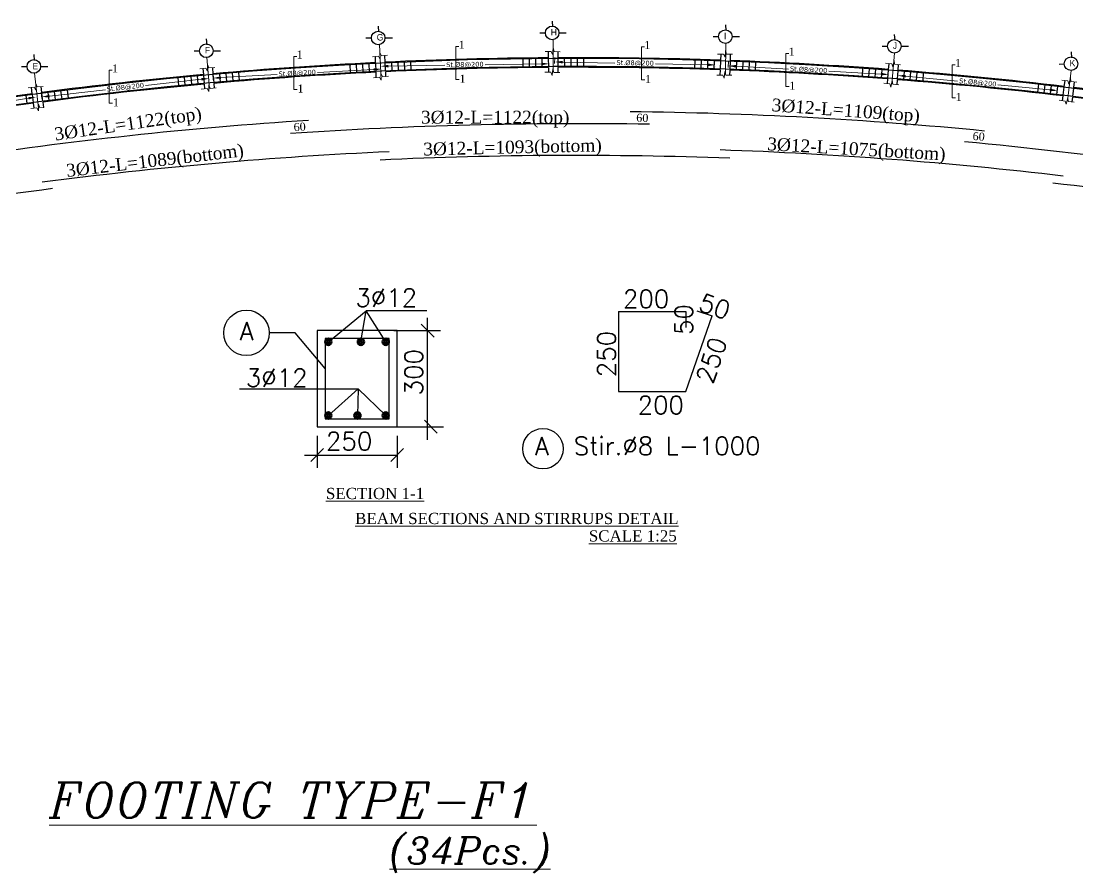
# Model space of a CAD drawing. Extents: x 60675 to 406257, y -6788 to 756297.
# Drawn here: x 390903 to 394203, y 749115 to 751775 of the extents above; entities that cross this region are included whole.
import ezdxf
from ezdxf.enums import TextEntityAlignment as Align

# ---------------------------------------------------------------- set-up
doc = ezdxf.new("R2010")
doc.units = 0
doc.linetypes.add('CONTINOUS', pattern=[2000000.0, 1000000.0, 1000000.0])
doc.linetypes.add('CONTINU', pattern=[0])
doc.layers.get('0').update_dxf_attribs({"linetype": 'CONTINUOUS'})
doc.layers.get('Defpoints').update_dxf_attribs({"linetype": 'CONTINUOUS'})
for name, color, linetype, lineweight in [('BAR-OUT', 6, 'CONTINUOUS', 50), ('DIM', 247, 'CONTINUOUS', 20), ('stirup', 4, 'CONTINUOUS', 30), ('TEXT', 7, 'CONTINUOUS', 25), ('VIS', 8, 'CONTINUOUS', 18), ('WALL', 7, 'CONTINUOUS', 60)]:
    doc.layers.add(name, color=color, linetype=linetype, lineweight=lineweight)
doc.layers.add('RHS', color=7, linetype='CONTINUOUS', lineweight=25, true_color=0x3dad99)
doc.styles.add('100', font='verdana.ttf', dxfattribs={"height": 20})
doc.styles.add('100 to 10', font='times.ttf', dxfattribs={"height": 15})
doc.styles.add('BOLDTEXT4', font='italic.shx')
doc.styles.add('normal 2.5', font='romans.shx')
doc.styles.add('TEXT50-2.25', font='romans.shx')
doc.dimstyles.new('Leader', dxfattribs={"dimtxt": 20, "dimasz": 25, "dimexe": 5, "dimexo": 5, "dimgap": 5, "dimtad": 0, "dimdec": 0, "dimdsep": 46, "dimtxsty": '100', "dimcen": 2.5, "dimdle": 100, "dimclrd": 76, "dimclre": 96, "dimclrt": 3, "dimadec": 0, "dimazin": 0, "dimtfac": 1, "dimtdec": 0, "dimtofl": 0, "dimtmove": 1, "dimatfit": 3, "dimfxl": 1, "dimtolj": 1, "dimtzin": 0, "dimlwd": -1, "dimlwe": -1, "dimarcsym": 0})

# ---------------------------------------------------------------- blocks, each defined once
blk = doc.blocks.new('*D190')
at = {"layer": 'Defpoints', "color": 0, "lineweight": 25}
for p in [(390950.7, 751538.2), (390426.7, 751473.9, 273517.6), (390429.6, 751455.3)]:
    blk.add_point(p, dxfattribs=at)
at = {"layer": 'DIM', "color": 76}
for p, q in [((390926, 751534.3), (390752.6, 751506.7)), ((390454.3, 751459.2), (390627.8, 751486.8))]:
    blk.add_line(p, q, dxfattribs=at)
at = {"layer": 'DIM', "color": 96}
for p, q in [((390951.5, 751533.2), (390951.5, 751533.2)), ((390427.5, 751468.9), (390430.4, 751450.3))]:
    blk.add_line(p, q, dxfattribs=at)
at = {"layer": 'DIM', "color": 76, "lineweight": 25}
for points in [[(390925.4, 751538.4), (390926.7, 751530.1), (390950.7, 751538.2)], [(390453.7, 751463.3), (390455, 751455.1), (390429.6, 751455.3)]]:
    blk.add_solid(points, dxfattribs=at)
at = {"layer": 'DIM', "color": 3, "insert": (390690.2, 751496.7), "char_height": 20, "attachment_point": 5, "rotation": 9.0409, "style": '100'}
blk.add_mtext('\\A1;{\\H0.75x;St.%%C8@200}', dxfattribs=at)
blk = doc.blocks.new('*D191')
at = {"layer": 'Defpoints', "color": 0, "lineweight": 25}
for p in [(391490.7, 751596), (390964.3, 751556.7, 273517.6), (390966.3, 751538)]:
    blk.add_point(p, dxfattribs=at)
at = {"layer": 'DIM', "color": 76}
for p, q in [((391465.9, 751593.3), (391291.3, 751573.9)), ((390991.2, 751540.7), (391165.7, 751560))]:
    blk.add_line(p, q, dxfattribs=at)
at = {"layer": 'DIM', "color": 96}
for p, q in [((391491.3, 751591), (391491.3, 751591)), ((390964.8, 751551.7), (390966.9, 751533))]:
    blk.add_line(p, q, dxfattribs=at)
at = {"layer": 'DIM', "color": 76, "lineweight": 25}
for points in [[(391465.4, 751597.4), (391466.4, 751589.1), (391490.7, 751596)], [(390990.7, 751544.8), (390991.6, 751536.6), (390966.3, 751538)]]:
    blk.add_solid(points, dxfattribs=at)
at = {"layer": 'DIM', "color": 3, "insert": (391228.5, 751567), "char_height": 20, "attachment_point": 5, "rotation": 6.3176, "style": '100'}
blk.add_mtext('\\A1;{\\H0.75x;St.%%C8@200}', dxfattribs=at)
blk = doc.blocks.new('*D192')
at = {"layer": 'Defpoints', "color": 0, "lineweight": 25}
for p in [(391500.7, 751615.8, 273517.6), (391501.7, 751596.9), (392028.6, 751625.2)]:
    blk.add_point(p, dxfattribs=at)
at = {"layer": 'DIM', "color": 96}
for p, q in [((391501, 751610.8), (391502, 751591.9)), ((392028.8, 751620.2), (392028.8, 751620.2))]:
    blk.add_line(p, q, dxfattribs=at)
at = {"layer": 'DIM', "color": 76}
for p, q in [((391526.7, 751598.3), (391702, 751607.7)), ((392003.6, 751623.9), (391828.2, 751614.5))]:
    blk.add_line(p, q, dxfattribs=at)
at = {"layer": 'DIM', "color": 76, "lineweight": 25}
for points in [[(392003.4, 751628), (392003.8, 751619.7), (392028.6, 751625.2)], [(391526.4, 751602.4), (391526.9, 751594.1), (391501.7, 751596.9)]]:
    blk.add_solid(points, dxfattribs=at)
at = {"layer": 'DIM', "color": 3, "insert": (391765.1, 751611.1), "char_height": 20, "attachment_point": 5, "rotation": 3.0692, "style": '100'}
blk.add_mtext('\\A1;{\\H0.75x;St.%%C8@200}', dxfattribs=at)
blk = doc.blocks.new('*D193')
at = {"layer": 'Defpoints', "color": 0, "lineweight": 25}
for p in [(392024.9, 751652.8, 273517.6), (392025.1, 751634), (392552.7, 751641.6)]:
    blk.add_point(p, dxfattribs=at)
at = {"layer": 'DIM', "color": 96}
for p, q in [((392024.9, 751647.8), (392025.2, 751629)), ((392552.8, 751636.6), (392552.8, 751636.6))]:
    blk.add_line(p, q, dxfattribs=at)
at = {"layer": 'DIM', "color": 76}
for p, q in [((392050.1, 751634.3), (392225.7, 751636.9)), ((392527.7, 751641.2), (392352.1, 751638.7))]:
    blk.add_line(p, q, dxfattribs=at)
at = {"layer": 'DIM', "color": 76, "lineweight": 25}
for points in [[(392050.1, 751638.5), (392050.2, 751630.2), (392025.1, 751634)], [(392527.6, 751645.4), (392527.8, 751637.1), (392552.7, 751641.6)]]:
    blk.add_solid(points, dxfattribs=at)
at = {"layer": 'DIM', "color": 3, "insert": (392288.9, 751637.8), "char_height": 20, "attachment_point": 5, "rotation": 0.8309, "style": '100'}
blk.add_mtext('\\A1;{\\H0.75x;St.%%C8@200}', dxfattribs=at)
blk = doc.blocks.new('*D194')
at = {"layer": 'Defpoints', "color": 0, "lineweight": 25}
for p in [(392569.7, 751666.5, 273517.6), (392569.3, 751647.2), (393071.9, 751638)]:
    blk.add_point(p, dxfattribs=at)
at = {"layer": 'DIM', "color": 96}
for p, q in [((392569.6, 751661.5), (392569.2, 751642.2)), ((393071.8, 751633), (393071.8, 751633))]:
    blk.add_line(p, q, dxfattribs=at)
at = {"layer": 'DIM', "color": 76}
for p, q in [((392594.3, 751646.8), (392757.4, 751643.8)), ((393046.9, 751638.4), (392883.8, 751641.4))]:
    blk.add_line(p, q, dxfattribs=at)
at = {"layer": 'DIM', "color": 76, "lineweight": 25}
for points in [[(392594.4, 751650.9), (392594.2, 751642.6), (392569.3, 751647.2)], [(393046.9, 751642.6), (393046.8, 751634.3), (393071.9, 751638)]]:
    blk.add_solid(points, dxfattribs=at)
at = {"layer": 'DIM', "color": 3, "insert": (392820.6, 751642.6), "char_height": 20, "attachment_point": 5, "rotation": 358.9448, "style": '100'}
blk.add_mtext('\\A1;{\\H0.75x;St.%%C8@200}', dxfattribs=at)
blk = doc.blocks.new('*D195')
at = {"layer": 'Defpoints', "color": 0, "lineweight": 25}
for p in [(393111.4, 751635.2), (393112.4, 751655.3, 273517.6), (393613.2, 751608.1)]:
    blk.add_point(p, dxfattribs=at)
at = {"layer": 'DIM', "color": 96}
for p, q in [((393112.2, 751650.3), (393111.1, 751630.2)), ((393613, 751603.1), (393613, 751603.1))]:
    blk.add_line(p, q, dxfattribs=at)
at = {"layer": 'DIM', "color": 76}
for p, q in [((393136.3, 751633.8), (393299.2, 751625)), ((393588.3, 751609.4), (393425.4, 751618.2))]:
    blk.add_line(p, q, dxfattribs=at)
at = {"layer": 'DIM', "color": 76, "lineweight": 25}
for points in [[(393136.5, 751638), (393136.1, 751629.6), (393111.4, 751635.2)], [(393588.5, 751613.6), (393588.1, 751605.2), (393613.2, 751608.1)]]:
    blk.add_solid(points, dxfattribs=at)
at = {"layer": 'DIM', "color": 3, "insert": (393362.3, 751621.6), "char_height": 20, "attachment_point": 5, "rotation": 356.9101, "style": '100'}
blk.add_mtext('\\A1;{\\H0.75x;St.%%C8@200}', dxfattribs=at)
blk = doc.blocks.new('*D196')
at = {"layer": 'Defpoints', "color": 0, "lineweight": 25}
for p in [(393640.6, 751605.1), (393642.5, 751625.2, 273517.6), (394141, 751557.8)]:
    blk.add_point(p, dxfattribs=at)
at = {"layer": 'DIM', "color": 96}
for p, q in [((393642, 751620.3), (393640.1, 751600.2)), ((394140.5, 751552.8), (394140.5, 751552.8))]:
    blk.add_line(p, q, dxfattribs=at)
at = {"layer": 'DIM', "color": 76}
for p, q in [((393665.5, 751602.8), (393827.9, 751587.4)), ((394116.1, 751560.1), (393953.7, 751575.5))]:
    blk.add_line(p, q, dxfattribs=at)
at = {"layer": 'DIM', "color": 76, "lineweight": 25}
for points in [[(393665.9, 751606.9), (393665.1, 751598.6), (393640.6, 751605.1)], [(394116.5, 751564.3), (394115.7, 751556), (394141, 751557.8)]]:
    blk.add_solid(points, dxfattribs=at)
at = {"layer": 'DIM', "color": 3, "insert": (393890.8, 751581.5), "char_height": 20, "attachment_point": 5, "rotation": 354.5912, "style": '100'}
blk.add_mtext('\\A1;{\\H0.75x;St.%%C8@200}', dxfattribs=at)
blk = doc.blocks.new('_Oblique')
at = {"color": 0, "linetype": 'ByBlock', "lineweight": -2}
blk.add_line((-0.5, -0.5), (0.5, 0.5), dxfattribs=at)

msp = doc.modelspace()

# ---------------------------------------------------------------- linework, layer by layer
at = {"color": 3, "linetype": 'CONTINU', "lineweight": 25}
for p, q in [((392017.93961, 751759.10495, 111028.11595), (392019.27681, 751740.97986, 171640.23974)), ((392561.32969, 751774.76965, 111028.11588), (392562.66689, 751756.64456, 171640.23966)), ((393102.54225, 751763.23895, -38318.597), (393103.87945, 751745.11386, 22293.52678)), ((392523.01402, 751737.97136, 111028.11588), (392540.10829, 751737.9976, 111028.11588)), ((392582.55091, 751738.06275, 111028.11588), (392605.59689, 751738.09813, 111028.11588)), ((393064.22658, 751726.44067, -38318.597), (393081.32084, 751726.46691, -38318.597)), ((393123.76347, 751726.53206, -38318.597), (393146.80944, 751726.56743, -38318.597)), ((393630.09585, 751733.11696, -25194.01541), (393631.43305, 751714.99187, 35418.10838)), ((391481.04863, 751719.08313, 111028.11588), (391482.38583, 751700.95804, 171640.23966)), ((391979.62394, 751722.30667, 111028.11595), (391996.7182, 751722.33291, 111028.11595)), ((392039.16083, 751722.39806, 111028.11595), (392062.20681, 751722.43343, 111028.11595)), ((393591.78018, 751696.31868, -25194.01541), (393608.87445, 751696.34492, -25194.01541)), ((393651.31707, 751696.41007, -25194.01541), (393674.36305, 751696.44545, -25194.01541)), ((390942.26826, 751670.17297, -20669.94273), (390943.60546, 751652.04788, 39942.18106)), ((391442.73296, 751682.28484, 111028.11588), (391459.82723, 751682.31108, 111028.11588)), ((391502.26986, 751682.37623, 111028.11588), (391525.31583, 751682.41161, 111028.11588)), ((394182.23969, 751678.63853, 113987.00113), (394183.57689, 751660.51344, 174599.12492)), ((390903.95259, 751633.37468, -20669.94273), (390921.04686, 751633.40092, -20669.94273)), ((390963.48948, 751633.46607, -20669.94273), (390986.53546, 751633.50145, -20669.94273)), ((394144.79285, 751640.91667, 113987.00113), (394161.88712, 751640.94291, 113987.00113))]:
    msp.add_line(p, q, dxfattribs=at)
at = {"color": 30, "linetype": 'CONTINOUS', "lineweight": 13}
for p, q in [((392260.53007, 751695.17366), (392260.53007, 751592.01935)), ((392260.53007, 751695.17366), (392270.26465, 751695.17366)), ((392840.32094, 751694.45053), (392840.32094, 751591.29621)), ((392840.32094, 751694.45053), (392850.05552, 751694.45053)), ((391754.52997, 751664.66971), (391754.52997, 751561.5154)), ((391754.52997, 751664.66971), (391764.26455, 751664.66971)), ((393291.07042, 751673.65915), (393291.07042, 751570.50484)), ((393291.07042, 751673.65915), (393300.805, 751673.65915)), ((393810.58807, 751638.34491), (393810.58807, 751535.1906)), ((393810.58807, 751638.34491), (393820.32264, 751638.34491)), ((391177.72645, 751621.39603), (391177.72645, 751518.24171)), ((391177.72645, 751621.39603), (391187.46103, 751621.39603)), ((391754.52997, 751561.5154), (391764.87093, 751561.5154)), ((392260.53007, 751592.01935), (392270.87103, 751592.01935)), ((392840.32094, 751591.29621), (392850.6619, 751591.29621)), ((393291.07042, 751570.50484), (393301.41139, 751570.50484)), ((393810.58807, 751535.1906), (393820.92903, 751535.1906)), ((391177.72645, 751518.24171), (391188.06742, 751518.24171))]:
    msp.add_line(p, q, dxfattribs=at)
for p, q in [((391862.31346, 750773.41916), (391980.45748, 750869.84991)), ((391963.94478, 750773.41916), (391980.45748, 750869.84991)), ((392170.23617, 750869.84991), (391980.45748, 750869.84991)), ((392041.50404, 750773.41916), (391980.45748, 750869.84991)), ((392077.31346, 750808.41916), (391827.31346, 750808.41916)), ((391827.31346, 750808.41916), (391827.31346, 750508.41916)), ((392077.31346, 750508.41916), (392077.31346, 750808.41916)), ((391584.74315, 750626.51102), (391956.69974, 750626.51102)), ((391862.31346, 750543.41916), (391955.87754, 750626.51102)), ((391955.87754, 750626.51102), (391953.19529, 750543.41916)), ((392041.44519, 750543.41916), (391955.87754, 750626.51102)), ((391827.31346, 750508.41916), (392077.31346, 750508.41916))]:
    msp.add_line(p, q)
at = {"color": 9}
for p, q in [((392172.31346, 750466.94297), (392172.31346, 750848.41916)), ((392067.31346, 750808.41916), (392212.31346, 750808.41916)), ((392077.31346, 750508.41916), (392222.31346, 750508.41916)), ((391827.31346, 750479.61702), (391827.31346, 750379.89266)), ((392077.31346, 750479.61702), (392077.31346, 750379.89266)), ((391787.31346, 750419.89266), (392077.31346, 750419.89266))]:
    msp.add_line(p, q, dxfattribs=at)
msp.add_lwpolyline([(391852.31346, 750690.43717), (391758.35231, 750801.25452), (391677.4583, 750801.25452)])
at = {"color": 3, "linetype": 'CONTINU', "lineweight": 25}
for centre in [(392561.32969, 751737.97136, 111028.11588), (392017.93961, 751722.30667, 111028.11595), (393102.54225, 751726.44067, -38318.597), (391481.04863, 751682.28484, 111028.11588), (393630.09585, 751696.31868, -25194.01541), (394182.23969, 751641.84024, 113987.00113), (390942.26826, 751633.37468, -20669.94273)]:
    msp.add_circle(centre, 21.22142, dxfattribs=at)
for centre, radius in [((391606.42331, 750801.25452), 71.03499), ((392532.68041, 750439.66919), 63.31583)]:
    msp.add_circle(centre, radius)
at = {"layer": 'BAR-OUT', "linetype": 'ByBlock'}
for centre in [(391862.31346, 750773.41916), (391963.94478, 750773.41916), (392041.50404, 750773.41916), (391862.31346, 750543.41916), (391953.19529, 750543.41916), (392041.44519, 750543.41916)]:
    msp.add_circle(centre, 10, dxfattribs=at)
for centre, start, end in [((391862.31346, 750773.41916), 0, 180), ((391862.31346, 750773.41916), 180, 0), ((391963.94478, 750773.41916), 0, 180), ((391963.94478, 750773.41916), 180, 0), ((392041.50404, 750773.41916), 0, 180), ((392041.50404, 750773.41916), 180, 0), ((391862.31346, 750543.41916), 0, 180), ((391862.31346, 750543.41916), 180, 0), ((391953.19529, 750543.41916), 0, 180), ((391953.19529, 750543.41916), 180, 0), ((392041.44519, 750543.41916), 0, 180), ((392041.44519, 750543.41916), 180, 0)]:
    msp.add_arc(centre, 5, start, end, dxfattribs=at)
at = {"layer": 'RHS'}
for p, q in [((393090.39568, 751740.71229, 150872.93349), (393090.37299, 751740.10693, 150926.52235)), ((391493.74386, 751703.18396, 303571.43169), (391493.78553, 751702.70142, 303571.43169)), ((393647.86143, 751708.57968, 166965.18258), (393647.85433, 751708.48835, 166966.13261)), ((392010.05702, 751645.21401, 303571.43177), (392009.22307, 751663.77608, 303571.43177)), ((392040.02323, 751646.63975, 303571.43177), (392039.07298, 751667.79033, 303571.43177)), ((392549.31849, 751680.18818, 303571.43171), (392549.39131, 751660.24409, 303571.43171)), ((392579.32385, 751678.7749, 303571.43171), (392579.39086, 751660.41993, 303571.43171)), ((393087.78191, 751670.96054, 157047.67568), (393087.10323, 751652.84924, 158650.9704)), ((393117.82634, 751671.5845, 156892.99287), (393117.08418, 751651.77901, 158646.2651)), ((391470.26128, 751626.42051, 303571.43171), (391471.87544, 751607.72877, 303571.43171)), ((391500.1429, 751629.08428, 303571.43171), (391501.75626, 751610.4018, 303571.43171)), ((392549.50084, 751630.24412, 303571.43172), (392549.55597, 751615.14746, 303571.43172)), ((392579.5004, 751630.42011, 303571.43172), (392579.55884, 751614.41538, 303571.43172)), ((393612.58815, 751641.90298, 167682.97845), (393611.20439, 751624.10096, 167868.16573)), ((393642.49979, 751639.60206, 167682.72904), (393641.1173, 751621.81625, 167867.74771)), ((392012.15728, 751598.46621, 303571.43177), (392011.4035, 751615.24403, 303571.43177)), ((392042.02191, 751602.15296, 303571.43177), (392041.3697, 751616.66995, 303571.43177)), ((393085.97984, 751622.87015, 161304.85578), (393085.35771, 751606.26786, 162774.56581)), ((393115.9608, 751621.80004, 161300.13954), (393115.37637, 751606.20387, 162680.78348)), ((393608.87949, 751594.19109, 168179.30613), (393607.79653, 751580.25872, 168324.23894)), ((391474.45658, 751577.83975, 303571.43172), (391475.7197, 751563.21298, 303571.43173)), ((391504.33738, 751580.51299, 303571.43172), (391505.59988, 751565.89349, 303571.43173)), ((393638.7924, 751591.90647, 168178.88714), (393637.57756, 751576.2775, 168341.46912)), ((394161.21082, 751570.90671, 306017.50762), (394163.3074, 751588.32249, 306197.33756)), ((394190.99896, 751567.34756, 306017.78104), (394193.09339, 751584.74548, 306197.42657)), ((394155.84829, 751526.36142, 305557.54711), (394157.62519, 751541.12169, 305709.95698)), ((394185.57438, 751522.28687, 305552.49865), (394187.41333, 751537.5626, 305710.23104))]:
    msp.add_line(p, q, dxfattribs=at)
at = {"layer": 'RHS', "color": 6}
for p, q in [((391931.37191, 751614.15094, 303571.43177), (391930.24984, 751639.12593, 303571.43177)), ((391951.35175, 751615.04859, 303571.43177), (391950.22969, 751640.02358, 303571.43177)), ((391971.3316, 751615.94624, 303571.43177), (391970.20953, 751640.92122, 303571.43177)), ((391991.31144, 751616.84388, 303571.43177), (391990.18938, 751641.81887, 303571.43177)), ((392011.29129, 751617.74153, 303571.43177), (392010.16923, 751642.71651, 303571.43177)), ((392041.25749, 751619.16744, 303571.43177), (392040.13543, 751644.14227, 303571.43177)), ((392061.23734, 751620.06508, 303571.43177), (392060.11528, 751645.03992, 303571.43177)), ((392081.21718, 751620.96273, 303571.43177), (392080.09512, 751645.93756, 303571.43177)), ((392101.19703, 751621.86037, 303571.43177), (392100.07497, 751646.83521, 303571.43177)), ((392121.17687, 751622.75802, 303571.43177), (392120.05481, 751647.73285, 303571.43177)), ((392469.40097, 751657.45199, 303571.43171), (392469.49225, 751632.45202, 303571.43172)), ((392489.40083, 751657.52502, 303571.43171), (392489.49212, 751632.52504, 303571.43172)), ((392509.4007, 751657.59804, 303571.43171), (392509.49198, 751632.59807, 303571.43172)), ((392529.40057, 751657.67107, 303571.43171), (392529.49185, 751632.67109, 303571.43172)), ((392549.40043, 751657.74409, 303571.43171), (392549.49172, 751632.74412, 303571.43172)), ((392579.39999, 751657.91995, 303571.43171), (392579.49127, 751632.9201, 303571.43172)), ((392599.39986, 751657.99297, 303571.43171), (392599.49114, 751632.99312, 303571.43172)), ((392619.39973, 751658.066, 303571.43171), (392619.49101, 751633.06615, 303571.43172)), ((392639.39959, 751658.13902, 303571.43171), (392639.49087, 751633.13917, 303571.43172)), ((392659.39946, 751658.21204, 303571.43171), (392659.49074, 751633.2122, 303571.43172)), ((393007.06572, 751653.34668, 158872.12751), (393006.12957, 751628.3641, 161083.69866)), ((393027.0517, 751652.59775, 158872.12751), (393026.11554, 751627.61518, 161083.69866)), ((393047.03767, 751651.84883, 158872.12751), (393046.10151, 751626.86626, 161083.69866)), ((393067.02364, 751651.09991, 158872.12751), (393066.08748, 751626.11733, 161083.69866)), ((393087.00962, 751650.35098, 158872.12751), (393086.07346, 751625.36841, 161083.69866)), ((393116.99057, 751649.28076, 158867.4213), (393116.05441, 751624.29829, 161078.98334)), ((393136.97654, 751648.53184, 158867.4213), (393136.04039, 751623.54936, 161078.98334)), ((393156.96251, 751647.78291, 158867.4213), (393156.02636, 751622.80044, 161078.98334)), ((393176.94849, 751647.03399, 158867.4213), (393176.01233, 751622.05152, 161078.98334)), ((393196.93446, 751646.28506, 158867.4213), (393195.9983, 751621.30259, 161078.98334)), ((393531.25124, 751627.80818, 167894.0941), (393529.31382, 751602.88329, 168153.37776)), ((393551.19109, 751626.25826, 167894.0941), (393549.25368, 751601.33336, 168153.37776)), ((391392.38718, 751598.35506, 303571.43171), (391394.53813, 751573.44754, 303571.43172)), ((391412.31302, 751600.0758, 303571.43171), (391414.46397, 751575.16828, 303571.43172)), ((391432.23886, 751601.79654, 303571.43171), (391434.3898, 751576.88902, 303571.43172)), ((391452.1647, 751603.51728, 303571.43171), (391454.31564, 751578.60976, 303571.43172)), ((391472.09054, 751605.23802, 303571.43171), (391474.24148, 751580.3305, 303571.43172)), ((391501.97136, 751607.91107, 303571.43171), (391504.12229, 751583.00372, 303571.43172)), ((391521.8972, 751609.63181, 303571.43171), (391524.04812, 751584.72446, 303571.43172)), ((391541.82303, 751611.35255, 303571.43171), (391543.97396, 751586.4452, 303571.43172)), ((391561.74887, 751613.07329, 303571.43171), (391563.8998, 751588.16594, 303571.43172)), ((391581.67471, 751614.79403, 303571.43171), (391583.82564, 751589.88668, 303571.43172)), ((393571.13095, 751624.70833, 167894.0941), (393569.19353, 751599.78343, 168153.37776)), ((393591.0708, 751623.1584, 167894.0941), (393589.13338, 751598.23351, 168153.37776)), ((393611.01065, 751621.60847, 167894.0941), (393609.07324, 751596.68358, 168153.37776)), ((393640.92355, 751619.32377, 167893.67599), (393638.98614, 751594.39895, 168152.95885)), ((393660.86341, 751617.77384, 167893.67599), (393658.926, 751592.84903, 168152.95885)), ((393680.80326, 751616.22391, 167893.67599), (393678.86585, 751591.2991, 168152.95885)), ((393700.74311, 751614.67398, 167893.67599), (393698.8057, 751589.74917, 168152.95885)), ((393720.68297, 751613.12406, 167893.67599), (393718.74555, 751588.19924, 168152.95885)), ((394078.49746, 751553.16546, 305735.5862), (394081.48549, 751577.9863, 305991.8784)), ((394098.35409, 751550.77504, 305735.5862), (394101.34212, 751575.59588, 305991.8784)), ((394118.21072, 751548.38462, 305735.5862), (394121.19875, 751573.20546, 305991.8784)), ((394138.06736, 751545.9942, 305735.5862), (394141.05539, 751570.81504, 305991.8784)), ((394138.06736, 751545.9942, 305735.5862), (394141.05539, 751570.81504, 305991.8784)), ((394157.92399, 751543.60378, 305735.5862), (394160.91202, 751568.42462, 305991.8784)), ((394157.92399, 751543.60378, 305735.5862), (394160.91202, 751568.42462, 305991.8784)), ((394187.71213, 751540.04468, 305735.8602), (394190.70016, 751564.86548, 305992.15188))]:
    msp.add_line(p, q, dxfattribs=at)
at = {"layer": 'RHS'}
for points in [[(390937.60336, 751548.10268), (390935.08593, 751567.77913)], [(390967.34747, 751552.014), (390964.94878, 751570.76241)], [(390943.28834, 751503.66828), (390941.4106, 751518.34491)], [(390973.31305, 751505.38644), (390971.15468, 751522.25648)]]:
    msp.add_lwpolyline(points, dxfattribs=at)
at = {"layer": 'RHS', "color": 6}
for points in [[(390921.25503, 751518.2866), (390918.08233, 751543.08473)], [(390941.09333, 751520.82473), (390937.92063, 751545.62286)], [(390970.83742, 751524.73627), (390967.66474, 751549.53421)], [(390990.67571, 751527.2744), (390987.50304, 751552.07234)], [(391010.514, 751529.81254), (391007.34133, 751554.61047)], [(391030.3523, 751532.35067), (391027.17962, 751557.1486)], [(391050.19059, 751534.8888), (391047.01792, 751559.68674)]]:
    msp.add_lwpolyline(points, dxfattribs=at)
at = {"layer": 'RHS'}
for radius, start, end in [(12945.53662, 90.402223503, 92.657590305), (12945.53662, 88.021962729, 90.26944585), (12945.53662, 92.790368098, 95.045476982), (12915.53662, 90.402671855, 92.657788115), (12915.53662, 88.022352897, 90.269585787), (12945.53662, 85.698691992, 87.889185192), (12945.53662, 95.178254939, 97.424968314), (12915.53662, 92.790874325, 95.045732069), (12915.53662, 85.699025002, 87.889266945), (12945.53662, 83.252868824, 85.565914544), (12915.53662, 95.178818443, 97.425279789), (12915.53662, 83.253141348, 85.56593914), (12945.53662, 80.61108879, 83.120091443), (12945.53662, 97.557746455, 99.804120932), (12915.53662, 80.611295751, 83.120055554), (12915.53662, 97.55836635, 99.804488011)]:
    msp.add_arc((392640.26984, 738715.02646, 16113.52399), radius, start, end, dxfattribs=at)
at = {"layer": 'RHS', "color": 6}
for centre, radius, start, end in [((392640.26984, 738715.02646, 16113.52399), 12943.03662, 68.823069246, 107.077356227), ((392640.26984, 738715.02646, 16113.52399), 12918.03662, 68.822962159, 107.077463317), ((392632.44545, 738548.64368, 16113.52399), 12943.03662, 93.685893309, 98.650516522), ((392653.97405, 738549.83839, 16113.52399), 12943.03662, 84.421366604, 89.331395986), ((392640.26984, 738511.50924, 16113.52399), 12943.03662, 89.004451241, 93.971917913), ((392640.26984, 738511.50924, 16113.52399), 12943.03662, 79.364950543, 84.639673823), ((392640.26984, 738462.19597, 16113.52399), 12918.03662, 92.607441155, 97.436997186), ((392640.26984, 738462.19597, 16113.52399), 12918.03662, 83.254087919, 88.021432482), ((392634.05254, 738437.3544, 16113.52399), 12918.03662, 87.861665792, 92.708008084), ((392634.05254, 738437.3544, 16113.52399), 12918.03662, 78.584498627, 83.372939252), ((392634.05254, 738437.3544, 16113.52399), 12918.03662, 97.264054516, 102.021610763)]:
    msp.add_arc(centre, radius, start, end, dxfattribs=at)
at = {"layer": 'stirup'}
for p, q in [((392768.46662, 750868.04373), (392768.46662, 750618.04373)), ((392768.46662, 750868.04373), (392978.46662, 750868.04373)), ((392978.46662, 750868.04373), (392978.46662, 750818.04373)), ((393013.43208, 750870.22733), (393060.76316, 750854.10999)), ((392978.46662, 750618.04373), (393060.76316, 750854.10999)), ((392052.31346, 750783.41916), (391852.31346, 750783.41916)), ((391852.31346, 750783.41916), (391852.31346, 750533.41916)), ((392052.31346, 750533.41916), (392052.31346, 750783.41916)), ((392768.46662, 750618.04373), (392978.46662, 750618.04373)), ((391852.31346, 750533.41916), (392052.31346, 750533.41916))]:
    msp.add_line(p, q, dxfattribs=at)
at = {"layer": 'VIS'}
for p, q in [((392027.51417, 751590.85934, 303571.43177), (392022.53933, 751701.58974, 303571.43177)), ((392564.18438, 751716.94283, 303571.4317), (392564.55306, 751615.97176, 303571.43172)), ((393104.07828, 751705.27491, 153960.2879), (393103.26296, 751608.53068, 155886.39724)), ((391482.32214, 751661.10167, 303571.4317), (391490.65904, 751564.56191, 303571.43173)), ((393630.21362, 751675.09759, 167325.57583), (393622.75415, 751579.13146, 168323.87298)), ((394171.92515, 751534.40705, 305659.13571), (394182.30368, 751620.61892, 306549.33231))]:
    msp.add_line(p, q, dxfattribs=at)
for points in [[(392000.03061, 751662.92045), (392018.88439, 751665.27214), (392024.37307, 751656.31406), (392023.439, 751677.332), (392027.95947, 751666.40411), (392046.72489, 751668.74478)], [(392539.75118, 751680.42162), (392558.7454, 751679.95816), (392562.8484, 751670.28664), (392565.03407, 751691.21148), (392567.88809, 751679.73507), (392586.79329, 751679.27378)], [(393078.11082, 751671.66916), (393097.11066, 751671.62866), (393101.42794, 751662.05088), (393103.14724, 751683.0192), (393106.25604, 751671.60916), (393125.16683, 751671.56885)], [(391460.81924, 751626.27611), (391479.74862, 751627.91136), (391484.89374, 751618.75164), (391484.75714, 751639.78989), (391488.86008, 751628.69848), (391507.70075, 751630.32606)], [(392538.69008, 751615.41259), (392557.6843, 751614.94913), (392561.7873, 751605.27761), (392563.97296, 751626.20246), (392566.82698, 751614.72604), (392585.73219, 751614.26475)], [(393603.03658, 751643.83735), (393621.91241, 751641.66975), (393625.13016, 751631.6688), (393629.1864, 751652.31277), (393630.9981, 751640.6264), (393649.78547, 751638.46896)], [(390956.98139, 751502.78977), (390944.51566, 751612.2726)], [(392003.22259, 751597.38269), (392022.07637, 751599.73438), (392027.56505, 751590.7763), (392026.63098, 751611.79424), (392031.15145, 751600.86635), (392049.91687, 751603.20702)], [(393075.74503, 751606.28836), (393094.74487, 751606.24785), (393099.06215, 751596.67007), (393100.78145, 751617.63839), (393103.89025, 751606.22836), (393122.80104, 751606.18804)], [(394153.84178, 751590.49004), (394172.66565, 751587.90985), (394175.66374, 751577.84088), (394180.17082, 751598.39113), (394181.72633, 751586.6679), (394200.46198, 751584.09981)], [(390924.67902, 751566.96207), (390943.62062, 751568.4492), (390948.69394, 751559.24951), (390948.72191, 751580.28818), (390952.73796, 751569.16501), (390971.59078, 751570.64517)], [(391465.35533, 751562.27489), (391484.28471, 751563.91015), (391489.42984, 751554.75043), (391489.29324, 751575.78867), (391493.39618, 751564.69726), (391512.23684, 751566.32485)], [(393597.46544, 751580.88375), (393616.34127, 751578.71616), (393619.55901, 751568.71521), (393623.61526, 751589.35917), (393625.42696, 751577.6728), (393644.21433, 751575.51536)], [(394145.42573, 751527.79004), (394164.2496, 751525.20986), (394167.2477, 751515.14088), (394171.75477, 751535.69113), (394173.31028, 751523.96791), (394192.04593, 751521.39982)], [(390932.95547, 751502.21792), (390951.89706, 751503.70505), (390956.97038, 751494.50536), (390956.99835, 751515.54403), (390961.01441, 751504.42086), (390973.31305, 751505.38644)]]:
    msp.add_lwpolyline(points, dxfattribs=at)

# ---------------------------------------------------------------- block references
at = {"color": 9, "xscale": 40, "yscale": 40, "zscale": 40}
for p, rotation in [((392172.31346, 750808.41916), 90), ((392182.31346, 750508.41916), 270), ((391827.31346, 750419.89266), 180)]:
    msp.add_blockref('_Oblique', p, dxfattribs=dict(at, rotation=rotation))
msp.add_blockref('_Oblique', (392077.31346, 750419.89266), dxfattribs=at)

# ---------------------------------------------------------------- texts
at = {"lineweight": 25, "style": 'normal 2.5'}
for s, p in [('3%%C12', (391946.7068, 750883.1213)), ('3%%C12', (391604.57493, 750632.78171)), ('Stir.%%C8 L-1000', (392628.91212, 750420.22996))]:
    msp.add_text(s, height=56.25, dxfattribs=at).set_placement(p)
at = {"lineweight": 35, "style": 'normal 2.5'}
for p in [(391607.40039, 750806.98772), (392529.2889, 750447.91)]:
    msp.add_text('A', height=56.25, dxfattribs=at).set_placement(p, align=Align.MIDDLE_CENTER)
at = {"color": 4, "linetype": 'CONTINOUS', "lineweight": 5, "style": '100 to 10'}
for s, p in [('%%USECTION 1-1', (391854.77569, 750282.3297)), ('%%UBEAM SECTIONS AND STIRRUPS DETAIL', (391945.80957, 750204.35178)), ('%%USCALE 1:25', (392675.99994, 750149.84037))]:
    msp.add_text(s, height=35, dxfattribs=at).set_placement(p)
at = {"color": 1, "linetype": 'CONTINU', "lineweight": 25, "char_height": 20, "width": 26.3257328, "attachment_point": 1}
for s, insert in [('{\\C7;G}', (392013.42166, 751734.3132, 111028.11595)), ('{\\C7;H}', (392556.81174, 751749.97789, 111028.11588)), ('{\\C7;I}', (393098.0243, 751738.44719, -38318.597)), ('{\\C7;F}', (391476.53069, 751694.29137, 111028.11588)), ('{\\C7;J}', (393625.5779, 751708.32521, -25194.01541)), ('{\\C7;E}', (390938.08916, 751644.01018, -20669.94273)), ('{\\C7;K}', (394177.72174, 751653.84677, 113987.00113))]:
    msp.add_mtext(s, dxfattribs=dict(at, insert=insert))
at = {"color": 3, "attachment_point": 5, "style": 'TEXT50-2.25'}
for s, insert, char_height in [('\\A1;200', (392854.75103, 750907.45604), 56.25), ('\\A1;200', (392900.74849, 750575.79115), 56.25), ('\\A1;250', (391927.31346, 750463.14266), 56.5)]:
    msp.add_mtext(s, dxfattribs=dict(at, insert=insert, char_height=char_height))
for s, insert, char_height, rotation in [('\\A1;50', (393069.20326, 750883.65444), 56.25, 341.19509615), ('\\A1;50', (392972.71475, 750843.04373), 56.25, 90), ('\\A1;250', (392731.22037, 750735.2208), 56.25, 90), ('\\A1;250', (393059.03617, 750716.16812), 56.25, 70.78061223), ('\\A1;300', (392129.06346, 750678.44404), 56.5, 90)]:
    msp.add_mtext(s, dxfattribs=dict(at, insert=insert, char_height=char_height, rotation=rotation))
at = {"layer": 'TEXT', "lineweight": 20, "style": 'BOLDTEXT4'}
for s, height, p in [('%%UFOOTING TYPE-F1', 111.1, (390990.15338, 749286.66757)), ('%%U(34Pcs.)', 83.325, (392053.06881, 749142.90763))]:
    msp.add_text(s, height=height, dxfattribs=at).set_placement(p)
at = {"layer": 'WALL', "color": 252, "linetype": 'CONTINOUS', "lineweight": 5, "char_height": 25, "width": 20.9289054, "attachment_point": 1, "style": '100 to 10'}
for insert in [(392269.42218, 751713.496), (392849.21305, 751712.77287), (393299.96254, 751691.98149), (391763.42208, 751682.99205), (391186.61857, 751639.71837), (393819.48018, 751656.66725), (392271.87843, 751607.36022), (392851.6693, 751606.63709), (391765.87833, 751576.85627), (393302.41878, 751585.84571), (391189.07481, 751533.58259), (393821.93643, 751550.53147)]:
    msp.add_mtext('{\\C7;1}', dxfattribs=dict(at, insert=insert))
at = {"layer": 'WALL', "color": 6, "linetype": 'CONTINOUS', "lineweight": 40, "char_height": 40, "attachment_point": 1, "style": '100 to 10'}
for s, insert, width, rotation in [('{\\fTimes New Roman CE|b0|i0|c238|p18;\\C7;3%%C12-L=\\fTimes New Roman CE|b0|i0|c0|p18;1109\\fTimes New Roman CE|b0|i0|c238|p18;(top)}', (393248.97231, 751533.69812, 16113.52399), 776.8795887, 355.77427115), ('{\\fTimes New Roman CE|b0|i0|c238|p18;\\C7;3%%C12-L=\\fTimes New Roman CE|b0|i0|c0|p18;1122\\fTimes New Roman CE|b0|i0|c238|p18;(top)}', (391004.14049, 751441.50945, 16113.52399), 776.8795887, 8.17443975), ('{\\fTimes New Roman CE|b0|i0|c238|p18;\\C7;3%%C12-L=\\fTimes New Roman CE|b0|i0|c0|p18;1122\\fTimes New Roman CE|b0|i0|c238|p18;(top)}', (392151.64659, 751494.83855, 16113.52399), 776.8795887, 0.03914753), ('{\\fTimes New Roman CE|b0|i0|c238|p18;\\C7;3%%C12-L=\\fTimes New Roman CE|b0|i0|c0|p18;1093\\fTimes New Roman CE|b0|i0|c238|p18;(bottom)}', (392158.33851, 751395.13023, 16113.52399), 775.1724546, 1.33134095), ('{\\fTimes New Roman CE|b0|i0|c238|p18;\\C7;3%%C12-L=\\fTimes New Roman CE|b0|i0|c0|p18;1075\\fTimes New Roman CE|b0|i0|c238|p18;(bottom)}', (393234.67721, 751411.9525, 16113.52399), 775.1724546, 356.68547241), ('{\\fTimes New Roman CE|b0|i0|c238|p18;\\C7;3%%C12-L=\\fTimes New Roman CE|b0|i0|c0|p18;1089\\fTimes New Roman CE|b0|i0|c238|p18;(bottom)}', (391041.23412, 751327.83636, 16113.52399), 775.1724546, 6.64985588)]:
    msp.add_mtext(s, dxfattribs=dict(at, insert=insert, width=width, rotation=rotation))
at = {"layer": 'WALL', "color": 252, "linetype": 'CONTINOUS', "lineweight": 5, "char_height": 25, "width": 41.000591, "attachment_point": 1, "style": '100 to 10'}
for insert, rotation in [((392824.66837, 751486.13845, 16113.52399), 357.86149811), ((391753.06702, 751456.10352, 16113.52399), 3.58931046), ((393875.92111, 751428.79323, 32227.04798), 355.55996436)]:
    msp.add_mtext('{\\C7;6\\fTimes New Roman CE|b0|i0|c238|p18;0}', dxfattribs=dict(at, insert=insert, rotation=rotation))

# ---------------------------------------------------------------- dimensions: what is measured, and where the dimension line sits
at = {"layer": 'DIM'}
for base, p1, p2, angle, picture, middle in [((392569.31725, 751647.21766, 16113.52399), (393071.85115, 751637.96139, 16113.52399), (392569.67269, 751666.51471, 289631.08868), 178.94477656, '*D194', (392820.5842, 751642.58953, 16113.52399)), ((391501.69545, 751596.94282, 16113.52399), (392028.55774, 751625.19307, 16113.52399), (391500.68671, 751615.75564, 289631.08868), 183.0692486, '*D192', (391765.12659, 751611.06794, 16113.52399)), ((392025.13098, 751633.95751, 16113.52399), (392552.69463, 751641.60846, 16113.52399), (392024.85778, 751652.79537, 289631.08868), 180.83086944, '*D193', (392288.9128, 751637.78299, 16113.52399)), ((393111.35106, 751635.15284, 16113.52399), (393613.2395, 751608.06058, 16113.52399), (393112.43931, 751655.31284, 289631.08868), 176.91013652, '*D195', (393362.29528, 751621.60671, 16113.52399)), ((390966.33455, 751537.9567, 16113.52399), (391490.74957, 751596.01563, 16113.52399), (390964.26143, 751556.68213, 289631.08868), 186.31759004, '*D191', (391228.54206, 751566.98616, 16113.52399)), ((393640.60439, 751605.14973, 16113.52399), (394140.9856, 751557.7721, 16113.52399), (393642.50747, 751625.24919, 289631.08868), 174.59118423, '*D196', (393890.79499, 751581.46091, 16113.52399)), ((390429.64887, 751455.27206, 16113.52399), (390950.71312, 751538.18167, 16113.52399), (390426.68839, 751473.87785, 289631.08868), 189.04087916, '*D190', (390690.18099, 751496.72687, 16113.52399))]:
    dim = msp.add_linear_dim(base=base, p1=p1, p2=p2, angle=angle, text='{\\H0.75x;St.%%C8@200}', dimstyle='Leader', dxfattribs=at)
    dim.commit()
    dim.dimension.update_dxf_attribs({"geometry": picture, "text_midpoint": middle})

doc.saveas('drawing.dxf')
